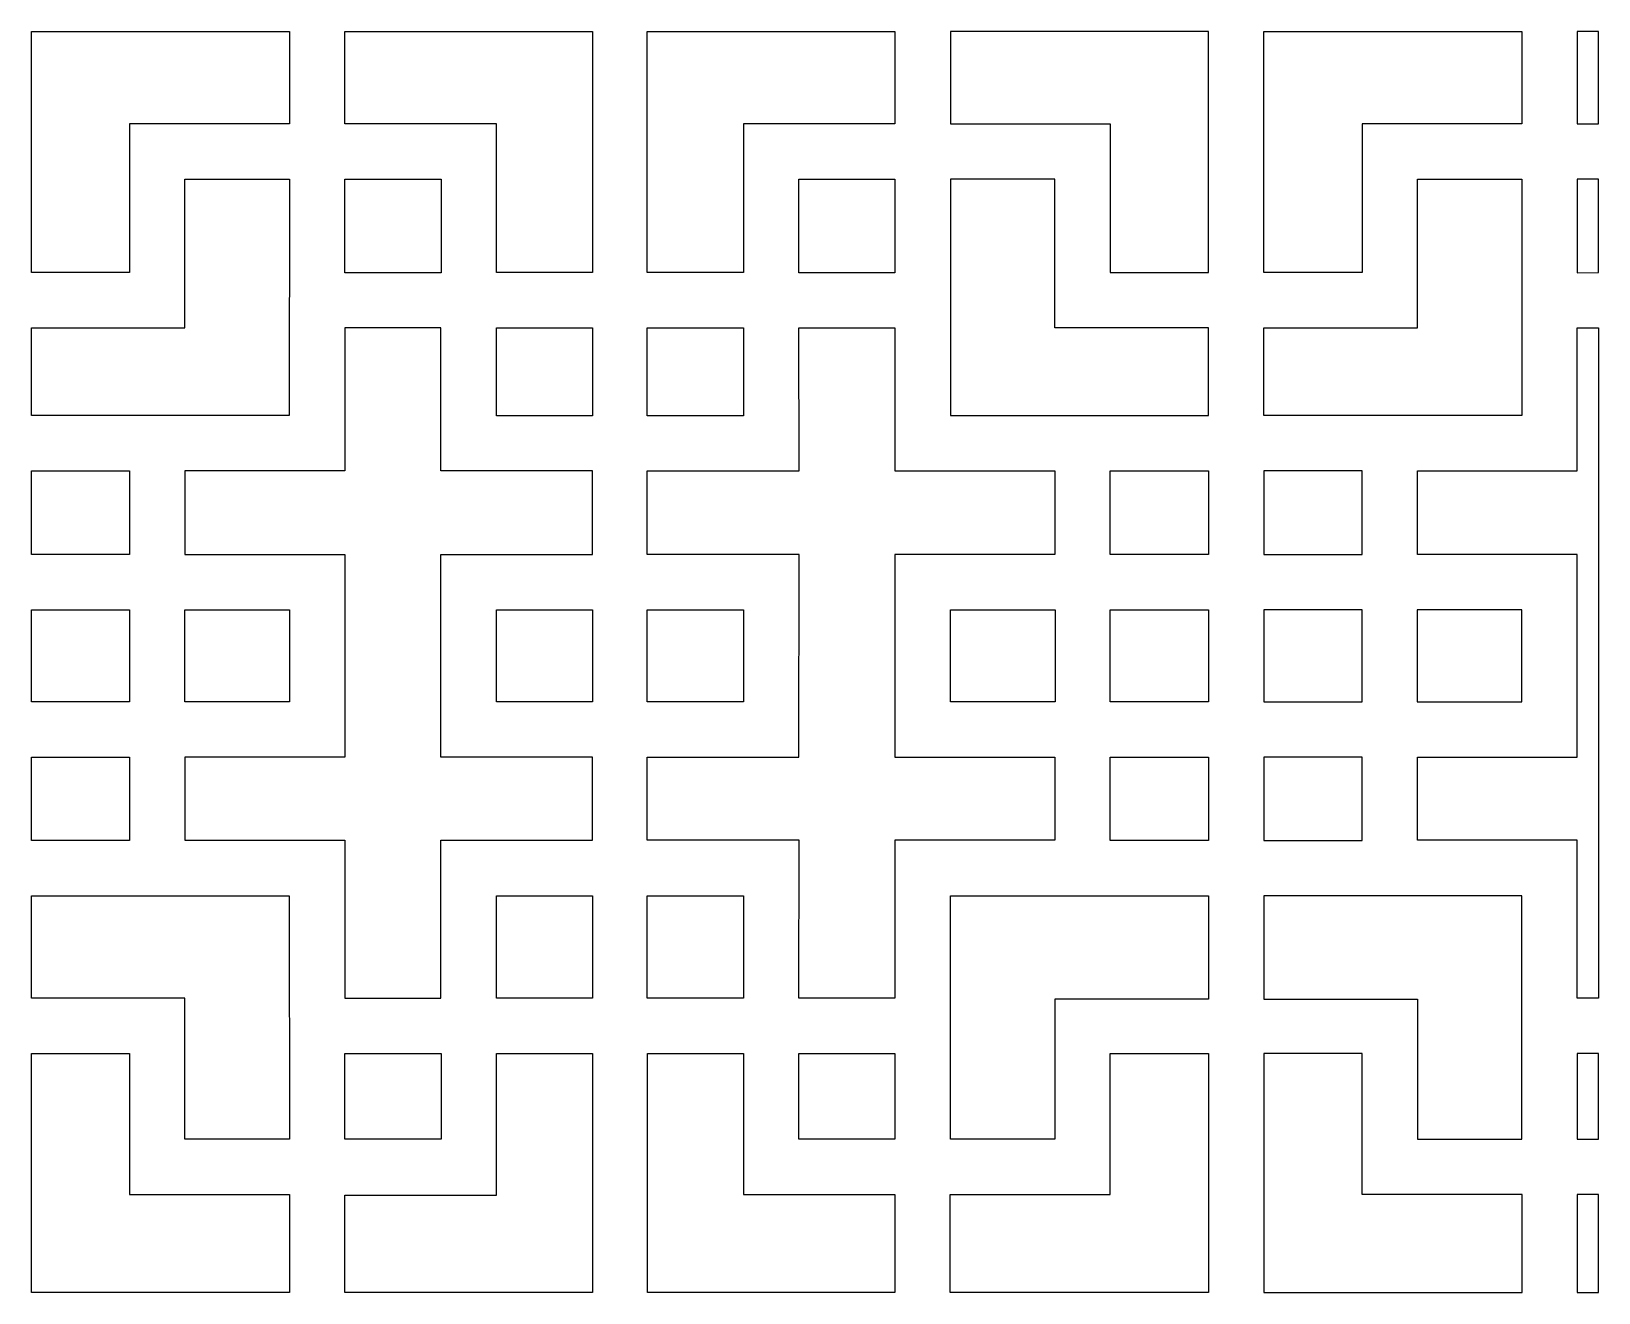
# Model space of a CAD drawing. Header units: centimetres. Extents: x -108 to 108, y -137 to 137.
# Drawn here: x -54.9 to -3.9, y -84.8 to -43.8 of the extents above; entities that cross this region are included whole.
import ezdxf

# ---------------------------------------------------------------- set-up
doc = ezdxf.new("R2010")
doc.units = ezdxf.units.CM
doc.header["$MEASUREMENT"] = 0
doc.layers.add('layer 1', color=7, linetype='Continuous')

msp = doc.modelspace()

# ---------------------------------------------------------------- linework, layer by layer
at = {"layer": 'layer 1', "color": 177}
for points, knots in [([(-54.94381, -51.62537), (-54.94381, -51.62537), (-51.74381, -51.62537), (-51.74381, -51.62537), (-51.74381, -51.62537), (-51.74381, -51.62537), (-51.7463, -46.78037), (-51.7463, -46.78037), (-51.7463, -46.78037), (-51.7463, -46.78037), (-46.54131, -46.78037), (-46.54131, -46.78037), (-46.54131, -46.78037), (-46.54131, -46.78037), (-46.54131, -43.77037), (-46.54131, -43.77037), (-46.54131, -43.77037), (-46.54131, -43.77037), (-54.94381, -43.77037), (-54.94381, -43.77037), (-54.94381, -43.77037), (-54.94381, -43.77037), (-54.94381, -51.62537), (-54.94381, -51.62537)], [0, 0, 0, 0, 0.14285714, 0.14285714, 0.14285714, 0.14285714, 0.28571429, 0.28571429, 0.28571429, 0.28571429, 0.42857143, 0.42857143, 0.42857143, 0.42857143, 0.57142857, 0.57142857, 0.57142857, 0.57142857, 0.71428571, 0.71428571, 0.71428571, 0.71428571, 1, 1, 1, 1]), ([(-39.80631, -46.78037), (-39.80631, -46.78037), (-39.80631, -51.62537), (-39.80631, -51.62537), (-39.80631, -51.62537), (-39.80631, -51.62537), (-36.67631, -51.62537), (-36.67631, -51.62537), (-36.67631, -51.62537), (-36.67631, -51.62537), (-36.67631, -43.77037), (-36.67631, -43.77037), (-36.67631, -43.77037), (-36.67631, -43.77037), (-44.73881, -43.77037), (-44.73881, -43.77037), (-44.73881, -43.77037), (-44.73881, -43.77037), (-44.73881, -46.78037), (-44.73881, -46.78037), (-44.73881, -46.78037), (-44.73881, -46.78037), (-39.80631, -46.78037), (-39.80631, -46.78037)], [0, 0, 0, 0, 0.14285714, 0.14285714, 0.14285714, 0.14285714, 0.28571429, 0.28571429, 0.28571429, 0.28571429, 0.42857143, 0.42857143, 0.42857143, 0.42857143, 0.57142857, 0.57142857, 0.57142857, 0.57142857, 0.71428571, 0.71428571, 0.71428571, 0.71428571, 1, 1, 1, 1]), ([(-34.89631, -43.77037), (-34.89631, -43.77037), (-34.89631, -51.62537), (-34.89631, -51.62537), (-34.89631, -51.62537), (-34.89631, -51.62537), (-31.7638, -51.62537), (-31.7638, -51.62537), (-31.7638, -51.62537), (-31.7638, -51.62537), (-31.76631, -46.78037), (-31.76631, -46.78037), (-31.76631, -46.78037), (-31.76631, -46.78037), (-26.83381, -46.78037), (-26.83381, -46.78037), (-26.83381, -46.78037), (-26.83381, -46.78037), (-26.83381, -43.77037), (-26.83381, -43.77037), (-26.83381, -43.77037), (-26.83381, -43.77037), (-34.89631, -43.77037), (-34.89631, -43.77037)], [0, 0, 0, 0, 0.14285714, 0.14285714, 0.14285714, 0.14285714, 0.28571429, 0.28571429, 0.28571429, 0.28571429, 0.42857143, 0.42857143, 0.42857143, 0.42857143, 0.57142857, 0.57142857, 0.57142857, 0.57142857, 0.71428571, 0.71428571, 0.71428571, 0.71428571, 1, 1, 1, 1]), ([(-16.62881, -43.77037), (-16.62881, -43.77037), (-16.62881, -51.62537), (-16.62881, -51.62537), (-16.62881, -51.62537), (-16.62881, -51.62537), (-19.82881, -51.62537), (-19.82881, -51.62537), (-19.82881, -51.62537), (-19.82881, -51.62537), (-19.82631, -46.78037), (-19.82631, -46.78037), (-19.82631, -46.78037), (-19.82631, -46.78037), (-25.03131, -46.78037), (-25.03131, -46.78037), (-25.03131, -46.78037), (-25.03131, -46.78037), (-25.03131, -43.77037), (-25.03131, -43.77037), (-25.03131, -43.77037), (-25.03131, -43.77037), (-16.62881, -43.77037), (-16.62881, -43.77037)], [0, 0, 0, 0, 0.14285714, 0.14285714, 0.14285714, 0.14285714, 0.28571429, 0.28571429, 0.28571429, 0.28571429, 0.42857143, 0.42857143, 0.42857143, 0.42857143, 0.57142857, 0.57142857, 0.57142857, 0.57142857, 0.71428571, 0.71428571, 0.71428571, 0.71428571, 1, 1, 1, 1]), ([(-14.82925, -43.77037), (-14.82925, -43.77037), (-14.82925, -51.62537), (-14.82925, -51.62537), (-14.82925, -51.62537), (-14.82925, -51.62537), (-11.62925, -51.62537), (-11.62925, -51.62537), (-11.62925, -51.62537), (-11.62925, -51.62537), (-11.63175, -46.78037), (-11.63175, -46.78037), (-11.63175, -46.78037), (-11.63175, -46.78037), (-6.42675, -46.78037), (-6.42675, -46.78037), (-6.42675, -46.78037), (-6.42675, -46.78037), (-6.42675, -43.77037), (-6.42675, -43.77037), (-6.42675, -43.77037), (-6.42675, -43.77037), (-14.82925, -43.77037), (-14.82925, -43.77037)], [0, 0, 0, 0, 0.14285714, 0.14285714, 0.14285714, 0.14285714, 0.28571429, 0.28571429, 0.28571429, 0.28571429, 0.42857143, 0.42857143, 0.42857143, 0.42857143, 0.57142857, 0.57142857, 0.57142857, 0.57142857, 0.71428571, 0.71428571, 0.71428571, 0.71428571, 1, 1, 1, 1]), ([(-3.92968, -46.7804), (-3.92968, -46.7804), (-4.62425, -46.78037), (-4.62425, -46.78037), (-4.62425, -46.78037), (-4.62425, -46.78037), (-4.62425, -43.77037), (-4.62425, -43.77037), (-4.62425, -43.77037), (-4.62425, -43.77037), (-3.92968, -43.77037), (-3.92968, -43.77037), (-3.92968, -43.77037), (-3.92968, -43.77037), (-3.92968, -46.7804), (-3.92968, -46.7804)], [0, 0, 0, 0, 0.2, 0.2, 0.2, 0.2, 0.4, 0.4, 0.4, 0.4, 0.6, 0.6, 0.6, 0.6, 1, 1, 1, 1]), ([(-49.94381, -53.42787), (-49.94381, -53.42787), (-54.94381, -53.42665), (-54.94381, -53.42665), (-54.94381, -53.42665), (-54.94381, -53.42665), (-54.94381, -56.28287), (-54.94381, -56.28287), (-54.94381, -56.28287), (-54.94381, -56.28287), (-46.54671, -56.28287), (-46.54671, -56.28287), (-46.54671, -56.28287), (-46.54671, -56.28287), (-46.54131, -48.58037), (-46.54131, -48.58037), (-46.54131, -48.58037), (-46.54131, -48.58037), (-49.94381, -48.58037), (-49.94381, -48.58037), (-49.94381, -48.58037), (-49.94381, -48.58037), (-49.94381, -53.42787), (-49.94381, -53.42787)], [0, 0, 0, 0, 0.14285714, 0.14285714, 0.14285714, 0.14285714, 0.28571429, 0.28571429, 0.28571429, 0.28571429, 0.42857143, 0.42857143, 0.42857143, 0.42857143, 0.57142857, 0.57142857, 0.57142857, 0.57142857, 0.71428571, 0.71428571, 0.71428571, 0.71428571, 1, 1, 1, 1]), ([(-44.73881, -51.62787), (-44.73881, -51.62787), (-41.60631, -51.62787), (-41.60631, -51.62787), (-41.60631, -51.62787), (-41.60631, -51.62787), (-41.60631, -48.58037), (-41.60631, -48.58037), (-41.60631, -48.58037), (-41.60631, -48.58037), (-44.73881, -48.58037), (-44.73881, -48.58037), (-44.73881, -48.58037), (-44.73881, -48.58037), (-44.73881, -51.62787), (-44.73881, -51.62787)], [0, 0, 0, 0, 0.2, 0.2, 0.2, 0.2, 0.4, 0.4, 0.4, 0.4, 0.6, 0.6, 0.6, 0.6, 1, 1, 1, 1]), ([(-29.96631, -51.62787), (-29.96631, -51.62787), (-26.83381, -51.62787), (-26.83381, -51.62787), (-26.83381, -51.62787), (-26.83381, -51.62787), (-26.83381, -48.58037), (-26.83381, -48.58037), (-26.83381, -48.58037), (-26.83381, -48.58037), (-29.96631, -48.58037), (-29.96631, -48.58037), (-29.96631, -48.58037), (-29.96631, -48.58037), (-29.96631, -51.62787), (-29.96631, -51.62787)], [0, 0, 0, 0, 0.2, 0.2, 0.2, 0.2, 0.4, 0.4, 0.4, 0.4, 0.6, 0.6, 0.6, 0.6, 1, 1, 1, 1]), ([(-21.62881, -53.42787), (-21.62881, -53.42787), (-16.62881, -53.42287), (-16.62881, -53.42287), (-16.62881, -53.42287), (-16.62881, -53.42287), (-16.62881, -56.28287), (-16.62881, -56.28287), (-16.62881, -56.28287), (-16.62881, -56.28287), (-25.03131, -56.28287), (-25.03131, -56.28287), (-25.03131, -56.28287), (-25.03131, -56.28287), (-25.03131, -48.58037), (-25.03131, -48.58037), (-25.03131, -48.58037), (-25.03131, -48.58037), (-21.62881, -48.58037), (-21.62881, -48.58037), (-21.62881, -48.58037), (-21.62881, -48.58037), (-21.62881, -53.42787), (-21.62881, -53.42787)], [0, 0, 0, 0, 0.14285714, 0.14285714, 0.14285714, 0.14285714, 0.28571429, 0.28571429, 0.28571429, 0.28571429, 0.42857143, 0.42857143, 0.42857143, 0.42857143, 0.57142857, 0.57142857, 0.57142857, 0.57142857, 0.71428571, 0.71428571, 0.71428571, 0.71428571, 1, 1, 1, 1]), ([(-9.82925, -53.42787), (-9.82925, -53.42787), (-14.82925, -53.42287), (-14.82925, -53.42287), (-14.82925, -53.42287), (-14.82925, -53.42287), (-14.82925, -56.28287), (-14.82925, -56.28287), (-14.82925, -56.28287), (-14.82925, -56.28287), (-6.42675, -56.28287), (-6.42675, -56.28287), (-6.42675, -56.28287), (-6.42675, -56.28287), (-6.42675, -48.58037), (-6.42675, -48.58037), (-6.42675, -48.58037), (-6.42675, -48.58037), (-9.82925, -48.58037), (-9.82925, -48.58037), (-9.82925, -48.58037), (-9.82925, -48.58037), (-9.82925, -53.42787), (-9.82925, -53.42787)], [0, 0, 0, 0, 0.14285714, 0.14285714, 0.14285714, 0.14285714, 0.28571429, 0.28571429, 0.28571429, 0.28571429, 0.42857143, 0.42857143, 0.42857143, 0.42857143, 0.57142857, 0.57142857, 0.57142857, 0.57142857, 0.71428571, 0.71428571, 0.71428571, 0.71428571, 1, 1, 1, 1]), ([(-3.92968, -51.62779), (-3.92968, -51.62779), (-4.62425, -51.62787), (-4.62425, -51.62787), (-4.62425, -51.62787), (-4.62425, -51.62787), (-4.62425, -48.58037), (-4.62425, -48.58037), (-4.62425, -48.58037), (-4.62425, -48.58037), (-3.92968, -48.58036), (-3.92968, -48.58036), (-3.92968, -48.58036), (-3.92968, -48.58036), (-3.92968, -51.62779), (-3.92968, -51.62779)], [0, 0, 0, 0, 0.2, 0.2, 0.2, 0.2, 0.4, 0.4, 0.4, 0.4, 0.6, 0.6, 0.6, 0.6, 1, 1, 1, 1]), ([(-44.7388, -67.39787), (-44.7388, -67.39787), (-44.73881, -60.80289), (-44.73881, -60.80289), (-44.73881, -60.80289), (-44.73881, -60.80289), (-49.94381, -60.80288), (-49.94381, -60.80288), (-49.94381, -60.80288), (-49.94381, -60.80288), (-49.94381, -58.08288), (-49.94381, -58.08288), (-49.94381, -58.08288), (-49.94381, -58.08288), (-44.73881, -58.08288), (-44.73881, -58.08288), (-44.73881, -58.08288), (-44.73881, -58.08288), (-44.73881, -53.42287), (-44.73881, -53.42287), (-44.73881, -53.42287), (-44.73881, -53.42287), (-41.61131, -53.42287), (-41.61131, -53.42287), (-41.61131, -53.42287), (-41.61131, -53.42287), (-41.61131, -58.08536), (-41.61131, -58.08536), (-41.61131, -58.08536), (-41.61131, -58.08536), (-36.67631, -58.08288), (-36.67631, -58.08288), (-36.67631, -58.08288), (-36.67631, -58.08288), (-36.67631, -60.80288), (-36.67631, -60.80288), (-36.67631, -60.80288), (-36.67631, -60.80288), (-41.61131, -60.80288), (-41.61131, -60.80288), (-41.61131, -60.80288), (-41.61131, -60.80288), (-41.61131, -67.39786), (-41.61131, -67.39786), (-41.61131, -67.39786), (-41.61131, -67.39786), (-36.67631, -67.39787), (-36.67631, -67.39787), (-36.67631, -67.39787), (-36.67631, -67.39787), (-36.67631, -70.11038), (-36.67631, -70.11038), (-36.67631, -70.11038), (-36.67631, -70.11038), (-41.61131, -70.11037), (-41.61131, -70.11037), (-41.61131, -70.11037), (-41.61131, -70.11037), (-41.61131, -75.24788), (-41.61131, -75.24788), (-41.61131, -75.24788), (-41.61131, -75.24788), (-44.73881, -75.24788), (-44.73881, -75.24788), (-44.73881, -75.24788), (-44.73881, -75.24788), (-44.73881, -70.11038), (-44.73881, -70.11038), (-44.73881, -70.11038), (-44.73881, -70.11038), (-49.94381, -70.11038), (-49.94381, -70.11038), (-49.94381, -70.11038), (-49.94381, -70.11038), (-49.94381, -67.39787), (-49.94381, -67.39787), (-49.94381, -67.39787), (-49.94381, -67.39787), (-44.7388, -67.39787), (-44.7388, -67.39787)], [0, 0, 0, 0, 0.04761905, 0.04761905, 0.04761905, 0.04761905, 0.0952381, 0.0952381, 0.0952381, 0.0952381, 0.14285714, 0.14285714, 0.14285714, 0.14285714, 0.19047619, 0.19047619, 0.19047619, 0.19047619, 0.23809524, 0.23809524, 0.23809524, 0.23809524, 0.28571429, 0.28571429, 0.28571429, 0.28571429, 0.33333333, 0.33333333, 0.33333333, 0.33333333, 0.38095238, 0.38095238, 0.38095238, 0.38095238, 0.42857143, 0.42857143, 0.42857143, 0.42857143, 0.47619048, 0.47619048, 0.47619048, 0.47619048, 0.52380952, 0.52380952, 0.52380952, 0.52380952, 0.57142857, 0.57142857, 0.57142857, 0.57142857, 0.61904762, 0.61904762, 0.61904762, 0.61904762, 0.66666667, 0.66666667, 0.66666667, 0.66666667, 0.71428571, 0.71428571, 0.71428571, 0.71428571, 0.76190476, 0.76190476, 0.76190476, 0.76190476, 0.80952381, 0.80952381, 0.80952381, 0.80952381, 0.85714286, 0.85714286, 0.85714286, 0.85714286, 0.9047619, 0.9047619, 0.9047619, 0.9047619, 1, 1, 1, 1]), ([(-39.80631, -56.28537), (-39.80631, -56.28537), (-36.67631, -56.28537), (-36.67631, -56.28537), (-36.67631, -56.28537), (-36.67631, -56.28537), (-36.67631, -53.42787), (-36.67631, -53.42787), (-36.67631, -53.42787), (-36.67631, -53.42787), (-39.80631, -53.42787), (-39.80631, -53.42787), (-39.80631, -53.42787), (-39.80631, -53.42787), (-39.80631, -56.28537), (-39.80631, -56.28537)], [0, 0, 0, 0, 0.2, 0.2, 0.2, 0.2, 0.4, 0.4, 0.4, 0.4, 0.6, 0.6, 0.6, 0.6, 1, 1, 1, 1]), ([(-29.94883, -60.80288), (-29.94883, -60.80288), (-29.96131, -67.39788), (-29.96131, -67.39788), (-29.96131, -67.39788), (-29.96131, -67.39788), (-34.89631, -67.39787), (-34.89631, -67.39787), (-34.89631, -67.39787), (-34.89631, -67.39787), (-34.89631, -70.11038), (-34.89631, -70.11038), (-34.89631, -70.11038), (-34.89631, -70.11038), (-29.94884, -70.11038), (-29.94884, -70.11038), (-29.94884, -70.11038), (-29.94884, -70.11038), (-29.96131, -75.24788), (-29.96131, -75.24788), (-29.96131, -75.24788), (-29.96131, -75.24788), (-26.83381, -75.24788), (-26.83381, -75.24788), (-26.83381, -75.24788), (-26.83381, -75.24788), (-26.83381, -70.11038), (-26.83381, -70.11038), (-26.83381, -70.11038), (-26.83381, -70.11038), (-21.62881, -70.11038), (-21.62881, -70.11038), (-21.62881, -70.11038), (-21.62881, -70.11038), (-21.62881, -67.39787), (-21.62881, -67.39787), (-21.62881, -67.39787), (-21.62881, -67.39787), (-26.83381, -67.39788), (-26.83381, -67.39788), (-26.83381, -67.39788), (-26.83381, -67.39788), (-26.83381, -60.80287), (-26.83381, -60.80287), (-26.83381, -60.80287), (-26.83381, -60.80287), (-21.62881, -60.80288), (-21.62881, -60.80288), (-21.62881, -60.80288), (-21.62881, -60.80288), (-21.62881, -58.08288), (-21.62881, -58.08288), (-21.62881, -58.08288), (-21.62881, -58.08288), (-26.83381, -58.08537), (-26.83381, -58.08537), (-26.83381, -58.08537), (-26.83381, -58.08537), (-26.83381, -53.42287), (-26.83381, -53.42287), (-26.83381, -53.42287), (-26.83381, -53.42287), (-29.96131, -53.42287), (-29.96131, -53.42287), (-29.96131, -53.42287), (-29.96131, -53.42287), (-29.94884, -58.08288), (-29.94884, -58.08288), (-29.94884, -58.08288), (-29.94884, -58.08288), (-34.89631, -58.08288), (-34.89631, -58.08288), (-34.89631, -58.08288), (-34.89631, -58.08288), (-34.89631, -60.80288), (-34.89631, -60.80288), (-34.89631, -60.80288), (-34.89631, -60.80288), (-29.94883, -60.80288), (-29.94883, -60.80288)], [0, 0, 0, 0, 0.04761905, 0.04761905, 0.04761905, 0.04761905, 0.0952381, 0.0952381, 0.0952381, 0.0952381, 0.14285714, 0.14285714, 0.14285714, 0.14285714, 0.19047619, 0.19047619, 0.19047619, 0.19047619, 0.23809524, 0.23809524, 0.23809524, 0.23809524, 0.28571429, 0.28571429, 0.28571429, 0.28571429, 0.33333333, 0.33333333, 0.33333333, 0.33333333, 0.38095238, 0.38095238, 0.38095238, 0.38095238, 0.42857143, 0.42857143, 0.42857143, 0.42857143, 0.47619048, 0.47619048, 0.47619048, 0.47619048, 0.52380952, 0.52380952, 0.52380952, 0.52380952, 0.57142857, 0.57142857, 0.57142857, 0.57142857, 0.61904762, 0.61904762, 0.61904762, 0.61904762, 0.66666667, 0.66666667, 0.66666667, 0.66666667, 0.71428571, 0.71428571, 0.71428571, 0.71428571, 0.76190476, 0.76190476, 0.76190476, 0.76190476, 0.80952381, 0.80952381, 0.80952381, 0.80952381, 0.85714286, 0.85714286, 0.85714286, 0.85714286, 0.9047619, 0.9047619, 0.9047619, 0.9047619, 1, 1, 1, 1]), ([(-34.89631, -56.28537), (-34.89631, -56.28537), (-31.76381, -56.28537), (-31.76381, -56.28537), (-31.76381, -56.28537), (-31.76381, -56.28537), (-31.76381, -53.42787), (-31.76381, -53.42787), (-31.76381, -53.42787), (-31.76381, -53.42787), (-34.89631, -53.42787), (-34.89631, -53.42787), (-34.89631, -53.42787), (-34.89631, -53.42787), (-34.89631, -56.28537), (-34.89631, -56.28537)], [0, 0, 0, 0, 0.2, 0.2, 0.2, 0.2, 0.4, 0.4, 0.4, 0.4, 0.6, 0.6, 0.6, 0.6, 1, 1, 1, 1]), ([(-3.92968, -53.42287), (-3.92968, -53.42287), (-4.62425, -53.42287), (-4.62425, -53.42287), (-4.62425, -53.42287), (-4.62425, -53.42287), (-4.62425, -58.08537), (-4.62425, -58.08537), (-4.62425, -58.08537), (-4.62425, -58.08537), (-9.82925, -58.08288), (-9.82925, -58.08288), (-9.82925, -58.08288), (-9.82925, -58.08288), (-9.82925, -60.80288), (-9.82925, -60.80288), (-9.82925, -60.80288), (-9.82925, -60.80288), (-4.62425, -60.80287), (-4.62425, -60.80287), (-4.62425, -60.80287), (-4.62425, -60.80287), (-4.62425, -67.39788), (-4.62425, -67.39788), (-4.62425, -67.39788), (-4.62425, -67.39788), (-9.82925, -67.39787), (-9.82925, -67.39787), (-9.82925, -67.39787), (-9.82925, -67.39787), (-9.82925, -70.11038), (-9.82925, -70.11038), (-9.82925, -70.11038), (-9.82925, -70.11038), (-4.62425, -70.11038), (-4.62425, -70.11038), (-4.62425, -70.11038), (-4.62425, -70.11038), (-4.62425, -75.24788), (-4.62425, -75.24788), (-4.62425, -75.24788), (-4.62425, -75.24788), (-3.92968, -75.24788), (-3.92968, -75.24788), (-3.92968, -75.24788), (-3.92968, -75.24788), (-3.92968, -53.42287), (-3.92968, -53.42287)], [0, 0, 0, 0, 0.07692308, 0.07692308, 0.07692308, 0.07692308, 0.15384615, 0.15384615, 0.15384615, 0.15384615, 0.23076923, 0.23076923, 0.23076923, 0.23076923, 0.30769231, 0.30769231, 0.30769231, 0.30769231, 0.38461538, 0.38461538, 0.38461538, 0.38461538, 0.46153846, 0.46153846, 0.46153846, 0.46153846, 0.53846154, 0.53846154, 0.53846154, 0.53846154, 0.61538462, 0.61538462, 0.61538462, 0.61538462, 0.69230769, 0.69230769, 0.69230769, 0.69230769, 0.76923077, 0.76923077, 0.76923077, 0.76923077, 0.84615385, 0.84615385, 0.84615385, 0.84615385, 1, 1, 1, 1]), ([(-54.9433, -60.80701), (-54.9433, -60.80701), (-51.74541, -60.80701), (-51.74541, -60.80701), (-51.74541, -60.80701), (-51.74541, -60.80701), (-51.74541, -58.08065), (-51.74541, -58.08065), (-51.74541, -58.08065), (-51.74541, -58.08065), (-54.9433, -58.08065), (-54.9433, -58.08065), (-54.9433, -58.08065), (-54.9433, -58.08065), (-54.9433, -60.80701), (-54.9433, -60.80701)], [0, 0, 0, 0, 0.2, 0.2, 0.2, 0.2, 0.4, 0.4, 0.4, 0.4, 0.6, 0.6, 0.6, 0.6, 1, 1, 1, 1]), ([(-19.82881, -60.80537), (-19.82881, -60.80537), (-16.62881, -60.80537), (-16.62881, -60.80537), (-16.62881, -60.80537), (-16.62881, -60.80537), (-16.62881, -58.08288), (-16.62881, -58.08288), (-16.62881, -58.08288), (-16.62881, -58.08288), (-19.82881, -58.08288), (-19.82881, -58.08288), (-19.82881, -58.08288), (-19.82881, -58.08288), (-19.82881, -60.80537), (-19.82881, -60.80537)], [0, 0, 0, 0, 0.2, 0.2, 0.2, 0.2, 0.4, 0.4, 0.4, 0.4, 0.6, 0.6, 0.6, 0.6, 1, 1, 1, 1]), ([(-11.62925, -60.80537), (-11.62925, -60.80537), (-14.82925, -60.80537), (-14.82925, -60.80537), (-14.82925, -60.80537), (-14.82925, -60.80537), (-14.82925, -58.08288), (-14.82925, -58.08288), (-14.82925, -58.08288), (-14.82925, -58.08288), (-11.62925, -58.08288), (-11.62925, -58.08288), (-11.62925, -58.08288), (-11.62925, -58.08288), (-11.62925, -60.80537), (-11.62925, -60.80537)], [0, 0, 0, 0, 0.2, 0.2, 0.2, 0.2, 0.4, 0.4, 0.4, 0.4, 0.6, 0.6, 0.6, 0.6, 1, 1, 1, 1]), ([(-54.94381, -65.59787), (-54.94381, -65.59787), (-51.74381, -65.59787), (-51.74381, -65.59787), (-51.74381, -65.59787), (-51.74381, -65.59787), (-51.74381, -62.60288), (-51.74381, -62.60288), (-51.74381, -62.60288), (-51.74381, -62.60288), (-54.94381, -62.60288), (-54.94381, -62.60288), (-54.94381, -62.60288), (-54.94381, -62.60288), (-54.94381, -65.59787), (-54.94381, -65.59787)], [0, 0, 0, 0, 0.2, 0.2, 0.2, 0.2, 0.4, 0.4, 0.4, 0.4, 0.6, 0.6, 0.6, 0.6, 1, 1, 1, 1]), ([(-49.94881, -65.59787), (-49.94881, -65.59787), (-46.54131, -65.59787), (-46.54131, -65.59787), (-46.54131, -65.59787), (-46.54131, -65.59787), (-46.54131, -62.60788), (-46.54131, -62.60788), (-46.54131, -62.60788), (-46.54131, -62.60788), (-49.94881, -62.60788), (-49.94881, -62.60788), (-49.94881, -62.60788), (-49.94881, -62.60788), (-49.94881, -65.59787), (-49.94881, -65.59787)], [0, 0, 0, 0, 0.2, 0.2, 0.2, 0.2, 0.4, 0.4, 0.4, 0.4, 0.6, 0.6, 0.6, 0.6, 1, 1, 1, 1]), ([(-39.80631, -65.60038), (-39.80631, -65.60038), (-36.67381, -65.60038), (-36.67381, -65.60038), (-36.67381, -65.60038), (-36.67381, -65.60038), (-36.67381, -62.60288), (-36.67381, -62.60288), (-36.67381, -62.60288), (-36.67381, -62.60288), (-39.80631, -62.60288), (-39.80631, -62.60288), (-39.80631, -62.60288), (-39.80631, -62.60288), (-39.80631, -65.60038), (-39.80631, -65.60038)], [0, 0, 0, 0, 0.2, 0.2, 0.2, 0.2, 0.4, 0.4, 0.4, 0.4, 0.6, 0.6, 0.6, 0.6, 1, 1, 1, 1]), ([(-34.89631, -65.60038), (-34.89631, -65.60038), (-31.76631, -65.60038), (-31.76631, -65.60038), (-31.76631, -65.60038), (-31.76631, -65.60038), (-31.76631, -62.60288), (-31.76631, -62.60288), (-31.76631, -62.60288), (-31.76631, -62.60288), (-34.89631, -62.60288), (-34.89631, -62.60288), (-34.89631, -62.60288), (-34.89631, -62.60288), (-34.89631, -65.60038), (-34.89631, -65.60038)], [0, 0, 0, 0, 0.2, 0.2, 0.2, 0.2, 0.4, 0.4, 0.4, 0.4, 0.6, 0.6, 0.6, 0.6, 1, 1, 1, 1]), ([(-25.03131, -65.59787), (-25.03131, -65.59787), (-21.62381, -65.59787), (-21.62381, -65.59787), (-21.62381, -65.59787), (-21.62381, -65.59787), (-21.62381, -62.60788), (-21.62381, -62.60788), (-21.62381, -62.60788), (-21.62381, -62.60788), (-25.03131, -62.60788), (-25.03131, -62.60788), (-25.03131, -62.60788), (-25.03131, -62.60788), (-25.03131, -65.59787), (-25.03131, -65.59787)], [0, 0, 0, 0, 0.2, 0.2, 0.2, 0.2, 0.4, 0.4, 0.4, 0.4, 0.6, 0.6, 0.6, 0.6, 1, 1, 1, 1]), ([(-19.82881, -65.59787), (-19.82881, -65.59787), (-16.62881, -65.59787), (-16.62881, -65.59787), (-16.62881, -65.59787), (-16.62881, -65.59787), (-16.62881, -62.60288), (-16.62881, -62.60288), (-16.62881, -62.60288), (-16.62881, -62.60288), (-19.82881, -62.60288), (-19.82881, -62.60288), (-19.82881, -62.60288), (-19.82881, -62.60288), (-19.82881, -65.59787), (-19.82881, -65.59787)], [0, 0, 0, 0, 0.2, 0.2, 0.2, 0.2, 0.4, 0.4, 0.4, 0.4, 0.6, 0.6, 0.6, 0.6, 1, 1, 1, 1]), ([(-11.62925, -65.59787), (-11.62925, -65.59787), (-14.82925, -65.59787), (-14.82925, -65.59787), (-14.82925, -65.59787), (-14.82925, -65.59787), (-14.82925, -62.60288), (-14.82925, -62.60288), (-14.82925, -62.60288), (-14.82925, -62.60288), (-11.62925, -62.60288), (-11.62925, -62.60288), (-11.62925, -62.60288), (-11.62925, -62.60288), (-11.62925, -65.59787), (-11.62925, -65.59787)], [0, 0, 0, 0, 0.2, 0.2, 0.2, 0.2, 0.4, 0.4, 0.4, 0.4, 0.6, 0.6, 0.6, 0.6, 1, 1, 1, 1]), ([(-6.42675, -65.59787), (-6.42675, -65.59787), (-9.83425, -65.59787), (-9.83425, -65.59787), (-9.83425, -65.59787), (-9.83425, -65.59787), (-9.83425, -62.60788), (-9.83425, -62.60788), (-9.83425, -62.60788), (-9.83425, -62.60788), (-6.42675, -62.60788), (-6.42675, -62.60788), (-6.42675, -62.60788), (-6.42675, -62.60788), (-6.42675, -65.59787), (-6.42675, -65.59787)], [0, 0, 0, 0, 0.2, 0.2, 0.2, 0.2, 0.4, 0.4, 0.4, 0.4, 0.6, 0.6, 0.6, 0.6, 1, 1, 1, 1]), ([(-54.94381, -70.11287), (-54.94381, -70.11287), (-51.74381, -70.11287), (-51.74381, -70.11287), (-51.74381, -70.11287), (-51.74381, -70.11287), (-51.74381, -67.39787), (-51.74381, -67.39787), (-51.74381, -67.39787), (-51.74381, -67.39787), (-54.94381, -67.39787), (-54.94381, -67.39787), (-54.94381, -67.39787), (-54.94381, -67.39787), (-54.94381, -70.11287), (-54.94381, -70.11287)], [0, 0, 0, 0, 0.2, 0.2, 0.2, 0.2, 0.4, 0.4, 0.4, 0.4, 0.6, 0.6, 0.6, 0.6, 1, 1, 1, 1]), ([(-19.82881, -70.11287), (-19.82881, -70.11287), (-16.62881, -70.11287), (-16.62881, -70.11287), (-16.62881, -70.11287), (-16.62881, -70.11287), (-16.62881, -67.39787), (-16.62881, -67.39787), (-16.62881, -67.39787), (-16.62881, -67.39787), (-19.82881, -67.39787), (-19.82881, -67.39787), (-19.82881, -67.39787), (-19.82881, -67.39787), (-19.82881, -70.11287), (-19.82881, -70.11287)], [0, 0, 0, 0, 0.2, 0.2, 0.2, 0.2, 0.4, 0.4, 0.4, 0.4, 0.6, 0.6, 0.6, 0.6, 1, 1, 1, 1]), ([(-11.62925, -70.11287), (-11.62925, -70.11287), (-14.82925, -70.11287), (-14.82925, -70.11287), (-14.82925, -70.11287), (-14.82925, -70.11287), (-14.82925, -67.39787), (-14.82925, -67.39787), (-14.82925, -67.39787), (-14.82925, -67.39787), (-11.62925, -67.39787), (-11.62925, -67.39787), (-11.62925, -67.39787), (-11.62925, -67.39787), (-11.62925, -70.11287), (-11.62925, -70.11287)], [0, 0, 0, 0, 0.2, 0.2, 0.2, 0.2, 0.4, 0.4, 0.4, 0.4, 0.6, 0.6, 0.6, 0.6, 1, 1, 1, 1]), ([(-46.55742, -71.91281), (-46.55742, -71.91281), (-54.94381, -71.91288), (-54.94381, -71.91288), (-54.94381, -71.91288), (-54.94381, -71.91288), (-54.94381, -75.24788), (-54.94381, -75.24788), (-54.94381, -75.24788), (-54.94381, -75.24788), (-49.94381, -75.24742), (-49.94381, -75.24742), (-49.94381, -75.24742), (-49.94381, -75.24742), (-49.94381, -79.83787), (-49.94381, -79.83787), (-49.94381, -79.83787), (-49.94381, -79.83787), (-46.54131, -79.83787), (-46.54131, -79.83787), (-46.54131, -79.83787), (-46.54131, -79.83787), (-46.55742, -71.91281), (-46.55742, -71.91281)], [0, 0, 0, 0, 0.14285714, 0.14285714, 0.14285714, 0.14285714, 0.28571429, 0.28571429, 0.28571429, 0.28571429, 0.42857143, 0.42857143, 0.42857143, 0.42857143, 0.57142857, 0.57142857, 0.57142857, 0.57142857, 0.71428571, 0.71428571, 0.71428571, 0.71428571, 1, 1, 1, 1]), ([(-39.80631, -75.24538), (-39.80631, -75.24538), (-36.67631, -75.24538), (-36.67631, -75.24538), (-36.67631, -75.24538), (-36.67631, -75.24538), (-36.67631, -71.91288), (-36.67631, -71.91288), (-36.67631, -71.91288), (-36.67631, -71.91288), (-39.80631, -71.91288), (-39.80631, -71.91288), (-39.80631, -71.91288), (-39.80631, -71.91288), (-39.80631, -75.24538), (-39.80631, -75.24538)], [0, 0, 0, 0, 0.2, 0.2, 0.2, 0.2, 0.4, 0.4, 0.4, 0.4, 0.6, 0.6, 0.6, 0.6, 1, 1, 1, 1]), ([(-34.89631, -75.24538), (-34.89631, -75.24538), (-31.76631, -75.24538), (-31.76631, -75.24538), (-31.76631, -75.24538), (-31.76631, -75.24538), (-31.76631, -71.91288), (-31.76631, -71.91288), (-31.76631, -71.91288), (-31.76631, -71.91288), (-34.89631, -71.91288), (-34.89631, -71.91288), (-34.89631, -71.91288), (-34.89631, -71.91288), (-34.89631, -75.24538), (-34.89631, -75.24538)], [0, 0, 0, 0, 0.2, 0.2, 0.2, 0.2, 0.4, 0.4, 0.4, 0.4, 0.6, 0.6, 0.6, 0.6, 1, 1, 1, 1]), ([(-25.03131, -71.91288), (-25.03131, -71.91288), (-25.03131, -79.83787), (-25.03131, -79.83787), (-25.03131, -79.83787), (-25.03131, -79.83787), (-21.62728, -79.83787), (-21.62728, -79.83787), (-21.62728, -79.83787), (-21.62728, -79.83787), (-21.62881, -75.28162), (-21.62881, -75.28162), (-21.62881, -75.28162), (-21.62881, -75.28162), (-16.62881, -75.28162), (-16.62881, -75.28162), (-16.62881, -75.28162), (-16.62881, -75.28162), (-16.62881, -71.91288), (-16.62881, -71.91288), (-16.62881, -71.91288), (-16.62881, -71.91288), (-25.03131, -71.91288), (-25.03131, -71.91288)], [0, 0, 0, 0, 0.14285714, 0.14285714, 0.14285714, 0.14285714, 0.28571429, 0.28571429, 0.28571429, 0.28571429, 0.42857143, 0.42857143, 0.42857143, 0.42857143, 0.57142857, 0.57142857, 0.57142857, 0.57142857, 0.71428571, 0.71428571, 0.71428571, 0.71428571, 1, 1, 1, 1]), ([(-6.42675, -71.91288), (-6.42675, -71.91288), (-6.42675, -79.83787), (-6.42675, -79.83787), (-6.42675, -79.83787), (-6.42675, -79.83787), (-9.83078, -79.83787), (-9.83078, -79.83787), (-9.83078, -79.83787), (-9.83078, -79.83787), (-9.82925, -75.28162), (-9.82925, -75.28162), (-9.82925, -75.28162), (-9.82925, -75.28162), (-14.82925, -75.28162), (-14.82925, -75.28162), (-14.82925, -75.28162), (-14.82925, -75.28162), (-14.82925, -71.91288), (-14.82925, -71.91288), (-14.82925, -71.91288), (-14.82925, -71.91288), (-6.42675, -71.91288), (-6.42675, -71.91288)], [0, 0, 0, 0, 0.14285714, 0.14285714, 0.14285714, 0.14285714, 0.28571429, 0.28571429, 0.28571429, 0.28571429, 0.42857143, 0.42857143, 0.42857143, 0.42857143, 0.57142857, 0.57142857, 0.57142857, 0.57142857, 0.71428571, 0.71428571, 0.71428571, 0.71428571, 1, 1, 1, 1]), ([(-51.74632, -81.63787), (-51.74632, -81.63787), (-51.74631, -77.04787), (-51.74631, -77.04787), (-51.74631, -77.04787), (-51.74631, -77.04787), (-54.94381, -77.04787), (-54.94381, -77.04787), (-54.94381, -77.04787), (-54.94381, -77.04787), (-54.94381, -84.83787), (-54.94381, -84.83787), (-54.94381, -84.83787), (-54.94381, -84.83787), (-46.53881, -84.83787), (-46.53881, -84.83787), (-46.53881, -84.83787), (-46.53881, -84.83787), (-46.53881, -81.63787), (-46.53881, -81.63787), (-46.53881, -81.63787), (-46.53881, -81.63787), (-51.74632, -81.63787), (-51.74632, -81.63787)], [0, 0, 0, 0, 0.14285714, 0.14285714, 0.14285714, 0.14285714, 0.28571429, 0.28571429, 0.28571429, 0.28571429, 0.42857143, 0.42857143, 0.42857143, 0.42857143, 0.57142857, 0.57142857, 0.57142857, 0.57142857, 0.71428571, 0.71428571, 0.71428571, 0.71428571, 1, 1, 1, 1]), ([(-39.80631, -81.66345), (-39.80631, -81.66345), (-44.73881, -81.66345), (-44.73881, -81.66345), (-44.73881, -81.66345), (-44.73881, -81.66345), (-44.73881, -84.83787), (-44.73881, -84.83787), (-44.73881, -84.83787), (-44.73881, -84.83787), (-36.68131, -84.83787), (-36.68131, -84.83787), (-36.68131, -84.83787), (-36.68131, -84.83787), (-36.68131, -77.04787), (-36.68131, -77.04787), (-36.68131, -77.04787), (-36.68131, -77.04787), (-39.80631, -77.04787), (-39.80631, -77.04787), (-39.80631, -77.04787), (-39.80631, -77.04787), (-39.80631, -81.66345), (-39.80631, -81.66345)], [0, 0, 0, 0, 0.14285714, 0.14285714, 0.14285714, 0.14285714, 0.28571429, 0.28571429, 0.28571429, 0.28571429, 0.42857143, 0.42857143, 0.42857143, 0.42857143, 0.57142857, 0.57142857, 0.57142857, 0.57142857, 0.71428571, 0.71428571, 0.71428571, 0.71428571, 1, 1, 1, 1]), ([(-44.73881, -79.83787), (-44.73881, -79.83787), (-41.60631, -79.83787), (-41.60631, -79.83787), (-41.60631, -79.83787), (-41.60631, -79.83787), (-41.60631, -77.04787), (-41.60631, -77.04787), (-41.60631, -77.04787), (-41.60631, -77.04787), (-44.73881, -77.04787), (-44.73881, -77.04787), (-44.73881, -77.04787), (-44.73881, -77.04787), (-44.73881, -79.83787), (-44.73881, -79.83787)], [0, 0, 0, 0, 0.2, 0.2, 0.2, 0.2, 0.4, 0.4, 0.4, 0.4, 0.6, 0.6, 0.6, 0.6, 1, 1, 1, 1]), ([(-26.83381, -84.83787), (-26.83381, -84.83787), (-26.83381, -81.63787), (-26.83381, -81.63787), (-26.83381, -81.63787), (-26.83381, -81.63787), (-31.76631, -81.63788), (-31.76631, -81.63788), (-31.76631, -81.63788), (-31.76631, -81.63788), (-31.76631, -77.04787), (-31.76631, -77.04787), (-31.76631, -77.04787), (-31.76631, -77.04787), (-34.89131, -77.04787), (-34.89131, -77.04787), (-34.89131, -77.04787), (-34.89131, -77.04787), (-34.89131, -84.83787), (-34.89131, -84.83787), (-34.89131, -84.83787), (-34.89131, -84.83787), (-26.83381, -84.83787), (-26.83381, -84.83787)], [0, 0, 0, 0, 0.14285714, 0.14285714, 0.14285714, 0.14285714, 0.28571429, 0.28571429, 0.28571429, 0.28571429, 0.42857143, 0.42857143, 0.42857143, 0.42857143, 0.57142857, 0.57142857, 0.57142857, 0.57142857, 0.71428571, 0.71428571, 0.71428571, 0.71428571, 1, 1, 1, 1]), ([(-29.96631, -79.83787), (-29.96631, -79.83787), (-26.83381, -79.83787), (-26.83381, -79.83787), (-26.83381, -79.83787), (-26.83381, -79.83787), (-26.83381, -77.04787), (-26.83381, -77.04787), (-26.83381, -77.04787), (-26.83381, -77.04787), (-29.96631, -77.04787), (-29.96631, -77.04787), (-29.96631, -77.04787), (-29.96631, -77.04787), (-29.96631, -79.83787), (-29.96631, -79.83787)], [0, 0, 0, 0, 0.2, 0.2, 0.2, 0.2, 0.4, 0.4, 0.4, 0.4, 0.6, 0.6, 0.6, 0.6, 1, 1, 1, 1]), ([(-16.62881, -84.83787), (-16.62881, -84.83787), (-16.62881, -77.04787), (-16.62881, -77.04787), (-16.62881, -77.04787), (-16.62881, -77.04787), (-19.82631, -77.04787), (-19.82631, -77.04787), (-19.82631, -77.04787), (-19.82631, -77.04787), (-19.82631, -81.63787), (-19.82631, -81.63787), (-19.82631, -81.63787), (-19.82631, -81.63787), (-25.03381, -81.63787), (-25.03381, -81.63787), (-25.03381, -81.63787), (-25.03381, -81.63787), (-25.03381, -84.83787), (-25.03381, -84.83787), (-25.03381, -84.83787), (-25.03381, -84.83787), (-16.62881, -84.83787), (-16.62881, -84.83787)], [0, 0, 0, 0, 0.14285714, 0.14285714, 0.14285714, 0.14285714, 0.28571429, 0.28571429, 0.28571429, 0.28571429, 0.42857143, 0.42857143, 0.42857143, 0.42857143, 0.57142857, 0.57142857, 0.57142857, 0.57142857, 0.71428571, 0.71428571, 0.71428571, 0.71428571, 1, 1, 1, 1]), ([(-14.82925, -84.83787), (-14.82925, -84.83787), (-14.82925, -77.04787), (-14.82925, -77.04787), (-14.82925, -77.04787), (-14.82925, -77.04787), (-11.63175, -77.04787), (-11.63175, -77.04787), (-11.63175, -77.04787), (-11.63175, -77.04787), (-11.63175, -81.63787), (-11.63175, -81.63787), (-11.63175, -81.63787), (-11.63175, -81.63787), (-6.42425, -81.63787), (-6.42425, -81.63787), (-6.42425, -81.63787), (-6.42425, -81.63787), (-6.42425, -84.83787), (-6.42425, -84.83787), (-6.42425, -84.83787), (-6.42425, -84.83787), (-14.82925, -84.83787), (-14.82925, -84.83787)], [0, 0, 0, 0, 0.14285714, 0.14285714, 0.14285714, 0.14285714, 0.28571429, 0.28571429, 0.28571429, 0.28571429, 0.42857143, 0.42857143, 0.42857143, 0.42857143, 0.57142857, 0.57142857, 0.57142857, 0.57142857, 0.71428571, 0.71428571, 0.71428571, 0.71428571, 1, 1, 1, 1]), ([(-3.92968, -79.83786), (-3.92968, -79.83786), (-4.62425, -79.83787), (-4.62425, -79.83787), (-4.62425, -79.83787), (-4.62425, -79.83787), (-4.62425, -77.04787), (-4.62425, -77.04787), (-4.62425, -77.04787), (-4.62425, -77.04787), (-3.92968, -77.04787), (-3.92968, -77.04787), (-3.92968, -77.04787), (-3.92968, -77.04787), (-3.92968, -79.83786), (-3.92968, -79.83786)], [0, 0, 0, 0, 0.2, 0.2, 0.2, 0.2, 0.4, 0.4, 0.4, 0.4, 0.6, 0.6, 0.6, 0.6, 1, 1, 1, 1]), ([(-3.92968, -84.83794), (-3.92968, -84.83794), (-4.62425, -84.83787), (-4.62425, -84.83787), (-4.62425, -84.83787), (-4.62425, -84.83787), (-4.62425, -81.63787), (-4.62425, -81.63787), (-4.62425, -81.63787), (-4.62425, -81.63787), (-3.92968, -81.63788), (-3.92968, -81.63788), (-3.92968, -81.63788), (-3.92968, -81.63788), (-3.92968, -84.83794), (-3.92968, -84.83794)], [0, 0, 0, 0, 0.2, 0.2, 0.2, 0.2, 0.4, 0.4, 0.4, 0.4, 0.6, 0.6, 0.6, 0.6, 1, 1, 1, 1])]:
    msp.add_open_spline(points, degree=3, knots=knots, dxfattribs=at)

doc.saveas('drawing.dxf')
